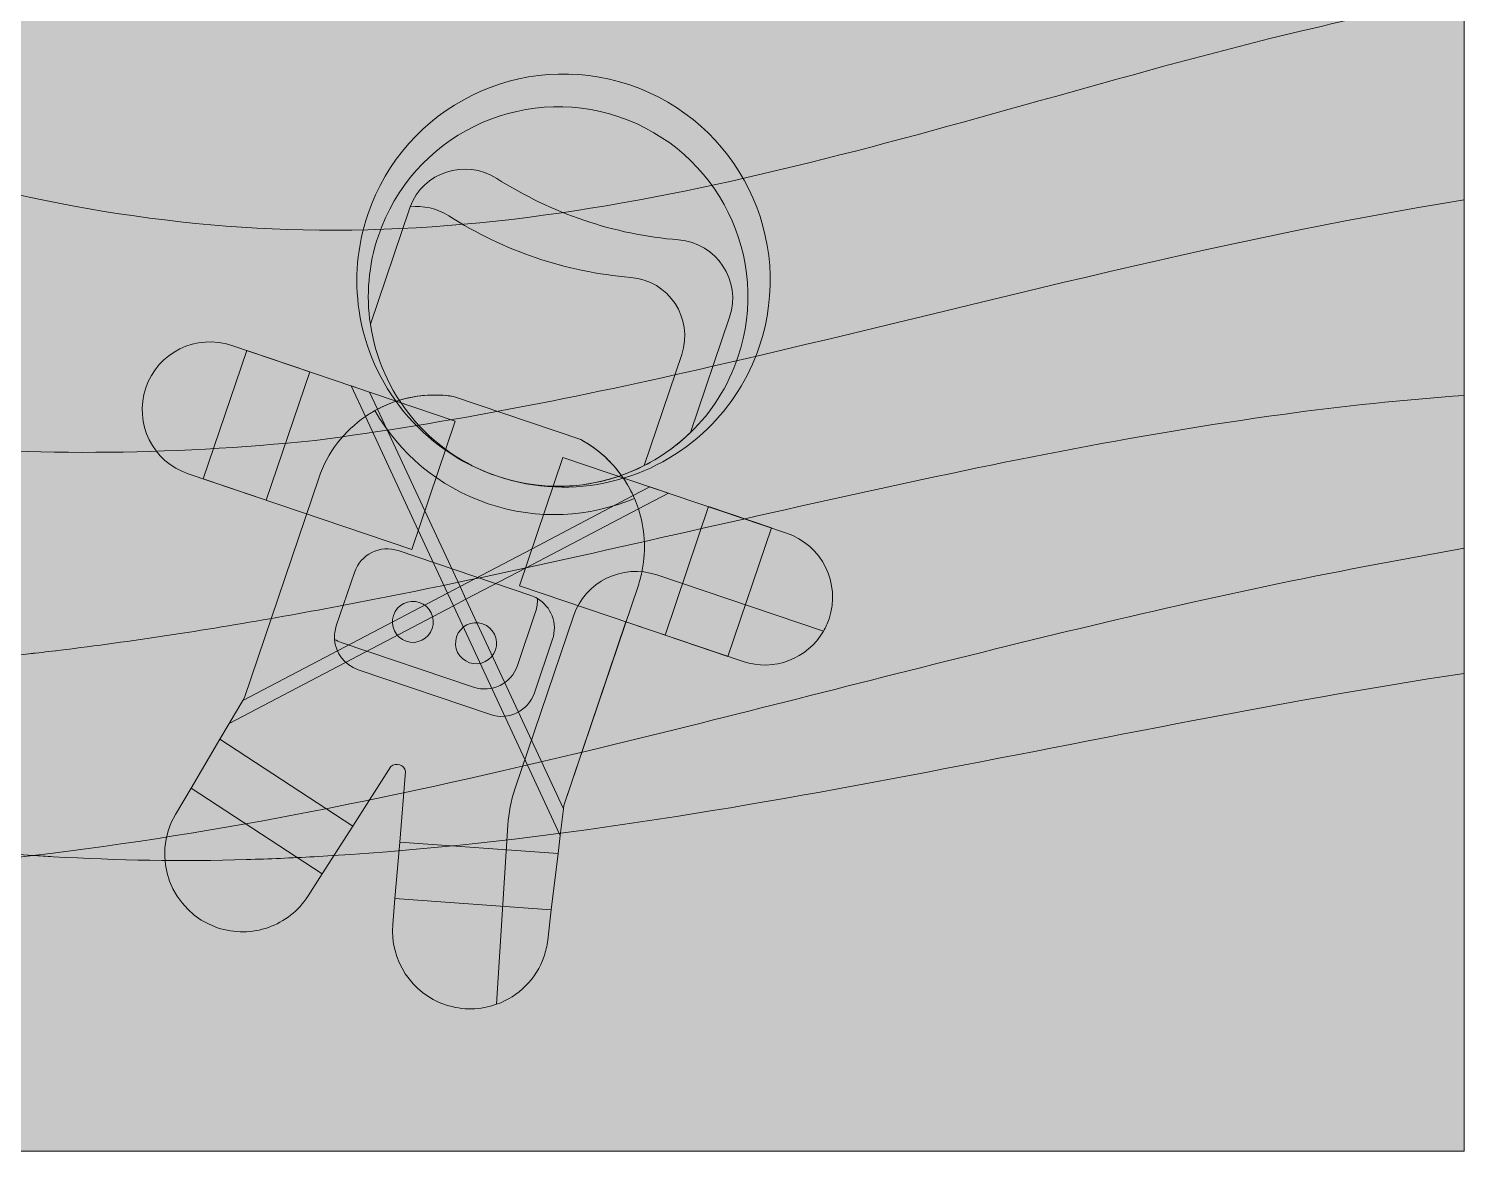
# Model space of a CAD drawing. Header units: inches. Extents: x -2050 to -50, y -975 to 1025.
# Drawn here: x -859 to -50, y -975 to -342 of the extents above; entities that cross this region are included whole.
import ezdxf

# ---------------------------------------------------------------- set-up
doc = ezdxf.new("R2010")
doc.units = ezdxf.units.IN
doc.header["$MEASUREMENT"] = 0
doc.layers.add('Layer 1', color=7, linetype='Continuous')

# ---------------------------------------------------------------- blocks, each defined once
blk = doc.blocks.new('block 3')
at = {"layer": 'Layer 1', "true_color": 0x081937}
h = blk.add_hatch(color=168, dxfattribs=at)
h.dxf.hatch_style = 2
h.paths.add_polyline_path([(-50, 1025), (-50, -975), (-2050, -975), (-2050, 1025)])
at = {"layer": 'Layer 1', "lineweight": 0}
blk.add_lwpolyline([(-50, 1025), (-50, -975), (-2050, -975), (-2050, 1025), (-50, 1025)], dxfattribs=at)
blk = doc.blocks.new('block 7')
at = {"layer": 'Layer 1', "true_color": 0x132b57}
h = blk.add_hatch(color=169, dxfattribs=at)
h.dxf.hatch_style = 2
edge = h.paths.add_edge_path()
edge.add_spline(control_points=[(-50, -142.3056), (-50, -142.3056), (-50, -323.5085), (-50, -323.5085), (-80.88, -329.6993), (-111.61, -336.4403), (-142.17, -343.7576), (-326.62, -387.897), (-509, -460.0743), (-704.06, -455.7695), (-797.14, -453.7175), (-887.78, -434.7607), (-974.03, -404.8978), (-1055.0701, -376.8425), (-1133.23, -343.2424), (-1213.11, -312.8993), (-1282.1599, -288.4589), (-1352.8, -269.3624), (-1426.47, -259.2684), (-1496.89, -252.3354), (-1567.96, -253.2958), (-1638.3101, -260.5171), (-1702.75, -269.0306), (-1765.84, -282.2244), (-1826.4299, -303.1633), (-1865.03, -318.0598), (-1902.8, -334.6154), (-1939.4399, -352.9085), (-1976.6799, -371.4899), (-2014, -389.7394), (-2050, -410.0845), (-2050, -410.0845), (-2050, -136.9093), (-2050, -136.9093), (-2014.12, -124.9642), (-1977.5701, -114.5122), (-1940.3999, -105.7629), (-1852, -84.9549), (-1761.23, -68.6002), (-1670.21, -59.7723), (-1579.48, -50.9707), (-1490.1899, -54.4197), (-1399.97, -65.6925), (-1333.1699, -74.0402), (-1269.71, -90.1242), (-1207.4299, -110.6702), (-1184.9099, -118.1009), (-1162.54, -126.1168), (-1140.23, -134.5605), (-1066.7, -162.3801), (-995.21, -194.1202), (-921.69, -221.9486), (-865.4, -242.0405), (-807.61, -258.7271), (-747.55, -267.4239), (-700.78, -271.7113), (-653.86, -270.8294), (-607.13, -266.2277), (-543.01, -257.6268), (-480.14, -243.1757), (-417.96, -227.1702), (-327.73, -203.9348), (-238.33, -178.6387), (-146.62, -160.0574), (-114.55, -153.5609), (-82.34, -147.6582), (-50, -142.3056)], knot_values=[0, 0, 0, 0, 1, 1, 1, 2, 2, 2, 3, 3, 3, 4, 4, 4, 5, 5, 5, 6, 6, 6, 7, 7, 7, 8, 8, 8, 9, 9, 9, 10, 10, 10, 11, 11, 11, 12, 12, 12, 13, 13, 13, 14, 14, 14, 15, 15, 15, 16, 16, 16, 17, 17, 17, 18, 18, 18, 19, 19, 19, 20, 20, 20, 21, 21, 21, 22, 22, 22, 22], degree=3, periodic=1)
at = {"layer": 'Layer 1', "lineweight": 0}
blk.add_open_spline([(-50, -142.3056), (-50, -142.3056), (-50, -323.5085), (-50, -323.5085), (-80.88, -329.6993), (-111.61, -336.4403), (-142.17, -343.7576), (-326.62, -387.897), (-509, -460.0743), (-704.06, -455.7695), (-797.14, -453.7175), (-887.78, -434.7607), (-974.03, -404.8978), (-1055.0701, -376.8425), (-1133.23, -343.2424), (-1213.11, -312.8993), (-1282.1599, -288.4589), (-1352.8, -269.3624), (-1426.47, -259.2684), (-1496.89, -252.3354), (-1567.96, -253.2958), (-1638.3101, -260.5171), (-1702.75, -269.0306), (-1765.84, -282.2244), (-1826.4299, -303.1633), (-1865.03, -318.0598), (-1902.8, -334.6154), (-1939.4399, -352.9085), (-1976.6799, -371.4899), (-2014, -389.7394), (-2050, -410.0845), (-2050, -410.0845), (-2050, -136.9093), (-2050, -136.9093), (-2014.12, -124.9642), (-1977.5701, -114.5122), (-1940.3999, -105.7629), (-1852, -84.9549), (-1761.23, -68.6002), (-1670.21, -59.7723), (-1579.48, -50.9707), (-1490.1899, -54.4197), (-1399.97, -65.6925), (-1333.1699, -74.0402), (-1269.71, -90.1242), (-1207.4299, -110.6702), (-1184.9099, -118.1009), (-1162.54, -126.1168), (-1140.23, -134.5605), (-1066.7, -162.3801), (-995.21, -194.1202), (-921.69, -221.9486), (-865.4, -242.0405), (-807.61, -258.7271), (-747.55, -267.4239), (-700.78, -271.7113), (-653.86, -270.8294), (-607.13, -266.2277), (-543.01, -257.6268), (-480.14, -243.1757), (-417.96, -227.1702), (-327.73, -203.9348), (-238.33, -178.6387), (-146.62, -160.0574), (-114.55, -153.5609), (-82.34, -147.6582), (-50, -142.3056)], degree=3, knots=[0, 0, 0, 0, 1, 1, 1, 2, 2, 2, 3, 3, 3, 4, 4, 4, 5, 5, 5, 6, 6, 6, 7, 7, 7, 8, 8, 8, 9, 9, 9, 10, 10, 10, 11, 11, 11, 12, 12, 12, 13, 13, 13, 14, 14, 14, 15, 15, 15, 16, 16, 16, 17, 17, 17, 18, 18, 18, 19, 19, 19, 20, 20, 20, 21, 21, 21, 22, 22, 22, 22], dxfattribs=at)
blk = doc.blocks.new('block 8')
at = {"layer": 'Layer 1', "true_color": 0x132b57}
h = blk.add_hatch(color=169, dxfattribs=at)
h.dxf.hatch_style = 2
edge = h.paths.add_edge_path()
edge.add_spline(control_points=[(-50, -438.7861), (-50, -438.7861), (-50, -705.6744), (-50, -705.6744), (-266.35, -738.5061), (-477.95, -796.9045), (-697.85, -808.9894), (-710.51, -809.6879), (-723.21, -810.2293), (-735.93, -810.6048), (-772.22, -811.6788), (-808.56, -811.085), (-844.81, -808.9894), (-848.64, -808.7711), (-852.47, -808.5353), (-856.3, -808.2734), (-912.84, -804.51), (-969.1, -797.1228), (-1024.47, -786.697), (-1114.0701, -769.8184), (-1201.25, -743.4308), (-1287.13, -715.812), (-1455.1799, -661.7795), (-1622.8, -598.5698), (-1801.04, -575.3868), (-1855.3999, -569.5801), (-1910.8, -566.5589), (-1965.3999, -569.9032), (-1975.33, -570.5145), (-1985.25, -571.2566), (-1995.14, -572.2259), (-1999.39, -572.7498), (-2006.33, -573.5968), (-2009.09, -574.0072), (-2014.85, -574.8541), (-2020.62, -575.6662), (-2026.37, -576.5569), (-2034.26, -577.788), (-2042.1499, -579.124), (-2050, -580.5822), (-2050, -580.5822), (-2050, -444.1125), (-2050, -444.1125), (-2037.5701, -440.611), (-2025.05, -437.4501), (-2012.46, -434.6559), (-1828.95, -393.8958), (-1638.33, -420.1349), (-1457.77, -460.3188), (-1286.1799, -498.503), (-1120.05, -552.1252), (-944.43, -575.2296), (-862.05, -583.5423), (-779.7, -582.8351), (-697.38, -574.4088), (-622.07, -564.6117), (-547.77, -549.6978), (-474.15, -532.8017), (-332.84, -500.3804), (-193.47, -461.969), (-50, -438.7861)], knot_values=[0, 0, 0, 0, 1, 1, 1, 2, 2, 2, 3, 3, 3, 4, 4, 4, 5, 5, 5, 6, 6, 6, 7, 7, 7, 8, 8, 8, 9, 9, 9, 10, 10, 10, 11, 11, 11, 12, 12, 12, 13, 13, 13, 14, 14, 14, 15, 15, 15, 16, 16, 16, 17, 17, 17, 18, 18, 18, 19, 19, 19, 20, 20, 20, 20], degree=3, periodic=1)
at = {"layer": 'Layer 1', "lineweight": 0}
blk.add_open_spline([(-50, -438.7861), (-50, -438.7861), (-50, -705.6744), (-50, -705.6744), (-266.35, -738.5061), (-477.95, -796.9045), (-697.85, -808.9894), (-710.51, -809.6879), (-723.21, -810.2293), (-735.93, -810.6048), (-772.22, -811.6788), (-808.56, -811.085), (-844.81, -808.9894), (-848.64, -808.7711), (-852.47, -808.5353), (-856.3, -808.2734), (-912.84, -804.51), (-969.1, -797.1228), (-1024.47, -786.697), (-1114.0701, -769.8184), (-1201.25, -743.4308), (-1287.13, -715.812), (-1455.1799, -661.7795), (-1622.8, -598.5698), (-1801.04, -575.3868), (-1855.3999, -569.5801), (-1910.8, -566.5589), (-1965.3999, -569.9032), (-1975.33, -570.5145), (-1985.25, -571.2566), (-1995.14, -572.2259), (-1999.39, -572.7498), (-2006.33, -573.5968), (-2009.09, -574.0072), (-2014.85, -574.8541), (-2020.62, -575.6662), (-2026.37, -576.5569), (-2034.26, -577.788), (-2042.1499, -579.124), (-2050, -580.5822), (-2050, -580.5822), (-2050, -444.1125), (-2050, -444.1125), (-2037.5701, -440.611), (-2025.05, -437.4501), (-2012.46, -434.6559), (-1828.95, -393.8958), (-1638.33, -420.1349), (-1457.77, -460.3188), (-1286.1799, -498.503), (-1120.05, -552.1252), (-944.43, -575.2296), (-862.05, -583.5423), (-779.7, -582.8351), (-697.38, -574.4088), (-622.07, -564.6117), (-547.77, -549.6978), (-474.15, -532.8017), (-332.84, -500.3804), (-193.47, -461.969), (-50, -438.7861)], degree=3, knots=[0, 0, 0, 0, 1, 1, 1, 2, 2, 2, 3, 3, 3, 4, 4, 4, 5, 5, 5, 6, 6, 6, 7, 7, 7, 8, 8, 8, 9, 9, 9, 10, 10, 10, 11, 11, 11, 12, 12, 12, 13, 13, 13, 14, 14, 14, 15, 15, 15, 16, 16, 16, 17, 17, 17, 18, 18, 18, 19, 19, 19, 20, 20, 20, 20], dxfattribs=at)
blk = doc.blocks.new('block 6')
at = {"layer": 'Layer 1'}
for name in ['block 7', 'block 8']:
    blk.add_blockref(name, (0, 0), dxfattribs=at)
blk = doc.blocks.new('block 11')
at = {"layer": 'Layer 1', "true_color": 0x1f3e74}
h = blk.add_hatch(color=156, dxfattribs=at)
h.dxf.hatch_style = 2
edge = h.paths.add_edge_path()
edge.add_spline(control_points=[(-50, -549.0341), (-50, -549.0341), (-50, -635.1562), (-50, -635.1562), (-66.32, -638.0726), (-82.69, -641.1025), (-99.1, -644.1587), (-248.98, -672.1005), (-395.15, -713.6553), (-542.81, -749.089), (-645.5, -773.7303), (-750.29, -796.0052), (-856.3, -808.2734), (-858.39, -808.5178), (-860.49, -808.7624), (-862.58, -808.9894), (-924.35, -815.9137), (-986.53, -819.389), (-1048.95, -817.9133), (-1089.53, -816.9528), (-1130.39, -814.1411), (-1170.83, -808.9894), (-1216.0601, -803.2351), (-1260.78, -794.5557), (-1304.05, -782.2875), (-1385.85, -759.087), (-1462.9399, -725.1813), (-1538.9099, -690.3675), (-1575.22, -673.7334), (-1611.45, -656.8897), (-1648.38, -641.3121), (-1666.21, -633.794), (-1684.1699, -626.4855), (-1702.35, -619.6222), (-1704.73, -618.7491), (-1707.96, -617.5615), (-1709.1, -617.1599), (-1713.6799, -615.5358), (-1718.25, -613.9116), (-1722.85, -612.3486), (-1732.05, -609.2314), (-1741.27, -606.1577), (-1750.5701, -603.285), (-1789.09, -591.3835), (-1828.54, -581.403), (-1868.86, -575.3519), (-1871.09, -575.0113), (-1873.33, -574.697), (-1875.5601, -574.3739), (-1880.34, -573.9198), (-1885.12, -573.4658), (-1889.9099, -573.1165), (-1899.6499, -572.418), (-1909.4099, -571.8242), (-1919.1899, -571.6059), (-1936.6799, -571.1955), (-1954.2, -571.3789), (-1971.6499, -572.6188), (-1977.24, -573.0205), (-1982.8201, -573.4396), (-1988.38, -573.9984), (-1990.49, -574.2255), (-1991.83, -574.3564), (-1992.45, -574.4176), (-1994.28, -574.6271), (-1996.11, -574.8454), (-1997.9299, -575.0637), (-1979.6, -572.9855), (-2006.01, -576.5569), (-2011.3, -577.5086), (-2024.3101, -579.8487), (-2037.24, -582.5294), (-2050, -585.7165), (-2050, -585.7165), (-2050, -460.1703), (-2050, -460.1703), (-2040.62, -458.7208), (-2031.1699, -457.446), (-2021.6499, -456.3458), (-1862.24, -437.8867), (-1704.3, -487.6756), (-1564.05, -549.2786), (-1490.85, -581.4379), (-1419.73, -617.3782), (-1344.83, -646.5337), (-1340.49, -648.219), (-1336.13, -649.8955), (-1331.77, -651.5458), (-1329.38, -652.419), (-1325.7, -653.7637), (-1324.46, -654.1915), (-1315.36, -657.3874), (-1306.23, -660.5221), (-1297.02, -663.4386), (-1278.4299, -669.3325), (-1259.64, -674.7724), (-1240.58, -679.3829), (-1219.95, -684.3862), (-1199.12, -688.7958), (-1178.08, -692.306), (-1168.4199, -693.9213), (-1158.74, -695.4582), (-1149.01, -696.7679), (-1146.1499, -697.1521), (-1143.28, -697.5363), (-1140.4099, -697.9031), (-1137.85, -698.1912), (-1133.77, -698.654), (-1132.3201, -698.8025), (-1050.34, -706.9493), (-967.45, -705.5085), (-885.52, -697.5101), (-878.89, -696.8552), (-872.26, -696.2003), (-865.64, -695.4756), (-863.67, -695.2573), (-856.09, -694.3667), (-855.3, -694.2968), (-855.54, -694.3318), (-856.53, -694.454), (-858.62, -694.7072), (-853.59, -694.1047), (-848.56, -693.5284), (-843.51, -692.9346), (-843.51, -692.9172), (-835.17, -691.9218), (-833.13, -691.6598), (-813.15, -689.1101), (-793.2, -686.3334), (-773.33, -683.2336), (-731.77, -676.7546), (-690.43, -669.2889), (-649.29, -661.0373), (-483.32, -627.7341), (-320.78, -582.8001), (-152.24, -559.6957), (-118.2, -555.0329), (-84.13, -551.4266), (-50, -549.0341)], knot_values=[0, 0, 0, 0, 1, 1, 1, 2, 2, 2, 3, 3, 3, 4, 4, 4, 5, 5, 5, 6, 6, 6, 7, 7, 7, 8, 8, 8, 9, 9, 9, 10, 10, 10, 11, 11, 11, 12, 12, 12, 13, 13, 13, 14, 14, 14, 15, 15, 15, 16, 16, 16, 17, 17, 17, 18, 18, 18, 19, 19, 19, 20, 20, 20, 21, 21, 21, 22, 22, 22, 23, 23, 23, 24, 24, 24, 25, 25, 25, 26, 26, 26, 27, 27, 27, 28, 28, 28, 29, 29, 29, 30, 30, 30, 31, 31, 31, 32, 32, 32, 33, 33, 33, 34, 34, 34, 35, 35, 35, 36, 36, 36, 37, 37, 37, 38, 38, 38, 39, 39, 39, 40, 40, 40, 41, 41, 41, 42, 42, 42, 43, 43, 43, 44, 44, 44, 45, 45, 45, 46, 46, 46, 46], degree=3, periodic=1)
at = {"layer": 'Layer 1', "lineweight": 0}
blk.add_open_spline([(-50, -549.0341), (-50, -549.0341), (-50, -635.1562), (-50, -635.1562), (-66.32, -638.0726), (-82.69, -641.1025), (-99.1, -644.1587), (-248.98, -672.1005), (-395.15, -713.6553), (-542.81, -749.089), (-645.5, -773.7303), (-750.29, -796.0052), (-856.3, -808.2734), (-858.39, -808.5178), (-860.49, -808.7624), (-862.58, -808.9894), (-924.35, -815.9137), (-986.53, -819.389), (-1048.95, -817.9133), (-1089.53, -816.9528), (-1130.39, -814.1411), (-1170.83, -808.9894), (-1216.0601, -803.2351), (-1260.78, -794.5557), (-1304.05, -782.2875), (-1385.85, -759.087), (-1462.9399, -725.1813), (-1538.9099, -690.3675), (-1575.22, -673.7334), (-1611.45, -656.8897), (-1648.38, -641.3121), (-1666.21, -633.794), (-1684.1699, -626.4855), (-1702.35, -619.6222), (-1704.73, -618.7491), (-1707.96, -617.5615), (-1709.1, -617.1599), (-1713.6799, -615.5358), (-1718.25, -613.9116), (-1722.85, -612.3486), (-1732.05, -609.2314), (-1741.27, -606.1577), (-1750.5701, -603.285), (-1789.09, -591.3835), (-1828.54, -581.403), (-1868.86, -575.3519), (-1871.09, -575.0113), (-1873.33, -574.697), (-1875.5601, -574.3739), (-1880.34, -573.9198), (-1885.12, -573.4658), (-1889.9099, -573.1165), (-1899.6499, -572.418), (-1909.4099, -571.8242), (-1919.1899, -571.6059), (-1936.6799, -571.1955), (-1954.2, -571.3789), (-1971.6499, -572.6188), (-1977.24, -573.0205), (-1982.8201, -573.4396), (-1988.38, -573.9984), (-1990.49, -574.2255), (-1991.83, -574.3564), (-1992.45, -574.4176), (-1994.28, -574.6271), (-1996.11, -574.8454), (-1997.9299, -575.0637), (-1979.6, -572.9855), (-2006.01, -576.5569), (-2011.3, -577.5086), (-2024.3101, -579.8487), (-2037.24, -582.5294), (-2050, -585.7165), (-2050, -585.7165), (-2050, -460.1703), (-2050, -460.1703), (-2040.62, -458.7208), (-2031.1699, -457.446), (-2021.6499, -456.3458), (-1862.24, -437.8867), (-1704.3, -487.6756), (-1564.05, -549.2786), (-1490.85, -581.4379), (-1419.73, -617.3782), (-1344.83, -646.5337), (-1340.49, -648.219), (-1336.13, -649.8955), (-1331.77, -651.5458), (-1329.38, -652.419), (-1325.7, -653.7637), (-1324.46, -654.1915), (-1315.36, -657.3874), (-1306.23, -660.5221), (-1297.02, -663.4386), (-1278.4299, -669.3325), (-1259.64, -674.7724), (-1240.58, -679.3829), (-1219.95, -684.3862), (-1199.12, -688.7958), (-1178.08, -692.306), (-1168.4199, -693.9213), (-1158.74, -695.4582), (-1149.01, -696.7679), (-1146.1499, -697.1521), (-1143.28, -697.5363), (-1140.4099, -697.9031), (-1137.85, -698.1912), (-1133.77, -698.654), (-1132.3201, -698.8025), (-1050.34, -706.9493), (-967.45, -705.5085), (-885.52, -697.5101), (-878.89, -696.8552), (-872.26, -696.2003), (-865.64, -695.4756), (-863.67, -695.2573), (-856.09, -694.3667), (-855.3, -694.2968), (-855.54, -694.3318), (-856.53, -694.454), (-858.62, -694.7072), (-853.59, -694.1047), (-848.56, -693.5284), (-843.51, -692.9346), (-843.51, -692.9172), (-835.17, -691.9218), (-833.13, -691.6598), (-813.15, -689.1101), (-793.2, -686.3334), (-773.33, -683.2336), (-731.77, -676.7546), (-690.43, -669.2889), (-649.29, -661.0373), (-483.32, -627.7341), (-320.78, -582.8001), (-152.24, -559.6957), (-118.2, -555.0329), (-84.13, -551.4266), (-50, -549.0341)], degree=3, knots=[0, 0, 0, 0, 1, 1, 1, 2, 2, 2, 3, 3, 3, 4, 4, 4, 5, 5, 5, 6, 6, 6, 7, 7, 7, 8, 8, 8, 9, 9, 9, 10, 10, 10, 11, 11, 11, 12, 12, 12, 13, 13, 13, 14, 14, 14, 15, 15, 15, 16, 16, 16, 17, 17, 17, 18, 18, 18, 19, 19, 19, 20, 20, 20, 21, 21, 21, 22, 22, 22, 23, 23, 23, 24, 24, 24, 25, 25, 25, 26, 26, 26, 27, 27, 27, 28, 28, 28, 29, 29, 29, 30, 30, 30, 31, 31, 31, 32, 32, 32, 33, 33, 33, 34, 34, 34, 35, 35, 35, 36, 36, 36, 37, 37, 37, 38, 38, 38, 39, 39, 39, 40, 40, 40, 41, 41, 41, 42, 42, 42, 43, 43, 43, 44, 44, 44, 45, 45, 45, 46, 46, 46, 46], dxfattribs=at)
blk = doc.blocks.new('block 4')
at = {"layer": 'Layer 1'}
for name in ['block 6', 'block 11']:
    blk.add_blockref(name, (0, 0), dxfattribs=at)
blk = doc.blocks.new('block 255')
at = {"layer": 'Layer 1', "true_color": 0xfafbfb}
h = blk.add_hatch(color=7, dxfattribs=at)
h.dxf.hatch_style = 2
edge = h.paths.add_edge_path()
edge.add_spline(control_points=[(-618.3522, -563.4677), (-618.3522, -563.4677), (-642.8337, -635.8461), (-642.8337, -635.8461), (-642.8337, -635.8461), (-768.7722, -593.2483), (-768.7722, -593.2483), (-788.7592, -586.4878), (-799.4811, -564.8054), (-792.7206, -544.8184), (-785.9602, -524.8314), (-764.2777, -514.1094), (-744.2907, -520.8699), (-744.2907, -520.8699), (-618.3522, -563.4677), (-618.3522, -563.4677)], knot_values=[0, 0, 0, 0, 1, 1, 1, 2, 2, 2, 3, 3, 3, 4, 4, 4, 5, 5, 5, 5], degree=3, periodic=1)
at = {"layer": 'Layer 1', "lineweight": 0}
blk.add_open_spline([(-618.3522, -563.4677), (-618.3522, -563.4677), (-642.8337, -635.8461), (-642.8337, -635.8461), (-642.8337, -635.8461), (-768.7722, -593.2483), (-768.7722, -593.2483), (-788.7592, -586.4878), (-799.4811, -564.8054), (-792.7206, -544.8184), (-785.9602, -524.8314), (-764.2777, -514.1094), (-744.2907, -520.8699), (-744.2907, -520.8699), (-618.3522, -563.4677), (-618.3522, -563.4677)], degree=3, knots=[0, 0, 0, 0, 1, 1, 1, 2, 2, 2, 3, 3, 3, 4, 4, 4, 5, 5, 5, 5], dxfattribs=at)
blk = doc.blocks.new('block 256')
at = {"layer": 'Layer 1', "true_color": 0xfafbfb}
h = blk.add_hatch(color=7, dxfattribs=at)
h.dxf.hatch_style = 2
edge = h.paths.add_edge_path()
edge.add_spline(control_points=[(-407.8561, -674.9962), (-408.6874, -677.4541), (-409.7446, -679.7725), (-410.9962, -681.9328), (-419.9224, -697.3559), (-438.7569, -704.8738), (-456.286, -698.9447), (-456.286, -698.9447), (-582.2244, -656.3469), (-582.2244, -656.3469), (-582.2244, -656.3469), (-557.7428, -583.9685), (-557.7428, -583.9685), (-557.7428, -583.9685), (-431.8045, -626.5663), (-431.8045, -626.5663), (-411.8175, -633.3267), (-401.0956, -655.0092), (-407.8561, -674.9962)], knot_values=[0, 0, 0, 0, 1, 1, 1, 2, 2, 2, 3, 3, 3, 4, 4, 4, 5, 5, 5, 6, 6, 6, 6], degree=3, periodic=1)
at = {"layer": 'Layer 1', "lineweight": 0}
blk.add_open_spline([(-407.8561, -674.9962), (-408.6874, -677.4541), (-409.7446, -679.7725), (-410.9962, -681.9328), (-419.9224, -697.3559), (-438.7569, -704.8738), (-456.286, -698.9447), (-456.286, -698.9447), (-582.2244, -656.3469), (-582.2244, -656.3469), (-582.2244, -656.3469), (-557.7428, -583.9685), (-557.7428, -583.9685), (-557.7428, -583.9685), (-431.8045, -626.5663), (-431.8045, -626.5663), (-411.8175, -633.3267), (-401.0956, -655.0092), (-407.8561, -674.9962)], degree=3, knots=[0, 0, 0, 0, 1, 1, 1, 2, 2, 2, 3, 3, 3, 4, 4, 4, 5, 5, 5, 6, 6, 6, 6], dxfattribs=at)
blk = doc.blocks.new('block 254')
at = {"layer": 'Layer 1'}
for name in ['block 255', 'block 256']:
    blk.add_blockref(name, (0, 0), dxfattribs=at)
blk = doc.blocks.new('block 257')
at = {"layer": 'Layer 1', "true_color": 0xfafbfb}
h = blk.add_hatch(color=7, dxfattribs=at)
h.dxf.hatch_style = 2
edge = h.paths.add_edge_path()
edge.add_spline(control_points=[(-568.3307, -865.013), (-572.7068, -877.9507), (-582.7999, -887.7446), (-595.0653, -892.1617), (-603.9881, -895.378), (-614.056, -895.7451), (-623.9099, -892.412), (-643.0036, -885.9537), (-655.2365, -867.31), (-653.5597, -847.2251), (-653.5597, -847.2251), (-652.3358, -832.5407), (-652.3358, -832.5407), (-652.3358, -832.5407), (-649.6865, -800.8118), (-649.6865, -800.8118), (-649.6865, -800.8118), (-646.3608, -760.9603), (-646.3608, -760.9603), (-647.0541, -757.2222), (-651.7963, -755.6181), (-654.6165, -758.1679), (-654.6165, -758.1679), (-676.1649, -791.8557), (-676.1649, -791.8557), (-676.1649, -791.8557), (-693.3201, -818.6781), (-693.3201, -818.6781), (-693.3201, -818.6781), (-701.2615, -831.0903), (-701.2615, -831.0903), (-706.6914, -839.5796), (-714.6667, -845.6706), (-723.6684, -848.8349), (-732.674, -851.9979), (-742.7086, -852.2292), (-752.2535, -849.0007), (-778.6377, -840.0764), (-790.1267, -809.136), (-775.9615, -785.1546), (-775.9615, -785.1546), (-767.1748, -770.2808), (-767.1748, -770.2808), (-767.1748, -770.2808), (-750.9658, -742.8402), (-750.9658, -742.8402), (-750.9658, -742.8402), (-745.6951, -733.9146), (-745.6951, -733.9146), (-745.6951, -733.9146), (-737.9988, -720.886), (-737.9988, -720.886), (-737.9988, -720.886), (-737.0479, -719.2793), (-737.0479, -719.2793), (-737.0479, -719.2793), (-695.2202, -595.6178), (-695.2202, -595.6178), (-690.2615, -580.9574), (-680.8486, -569.0639), (-668.996, -560.9363), (-667.2566, -559.7434), (-665.4685, -558.63), (-663.6304, -557.605), (-663.1384, -557.3302), (-662.6439, -557.0606), (-662.1431, -556.7973), (-658.7222, -554.9927), (-655.1491, -553.4706), (-651.4692, -552.2662), (-641.3516, -548.9332), (-630.4062, -547.9218), (-619.4489, -549.6326), (-619.4489, -549.6326), (-547.7189, -573.8948), (-547.7189, -573.8948), (-537.973, -579.1867), (-529.8889, -586.6347), (-523.8721, -595.425), (-521.6788, -598.6161), (-519.7633, -601.9947), (-518.1402, -605.5053), (-517.9021, -606.0186), (-517.6728, -606.533), (-517.4486, -607.05), (-516.6102, -608.9804), (-515.8651, -610.9506), (-515.2069, -612.9544), (-511.6369, -623.8242), (-510.7427, -635.65), (-513.0347, -647.419), (-513.6144, -650.4366), (-514.409, -653.4446), (-515.4202, -656.434), (-515.4202, -656.434), (-557.2478, -780.0955), (-557.2478, -780.0955), (-557.2478, -780.0955), (-557.4675, -781.9495), (-557.4675, -781.9495), (-557.4675, -781.9495), (-559.2604, -796.9749), (-559.2604, -796.9749), (-559.2604, -796.9749), (-560.49, -807.2674), (-560.49, -807.2674), (-560.49, -807.2674), (-564.2665, -838.9132), (-564.2665, -838.9132), (-564.2665, -838.9132), (-566.313, -856.0668), (-566.313, -856.0668), (-566.6866, -859.1836), (-567.3706, -862.1744), (-568.3307, -865.013)], knot_values=[0, 0, 0, 0, 1, 1, 1, 2, 2, 2, 3, 3, 3, 4, 4, 4, 5, 5, 5, 6, 6, 6, 7, 7, 7, 8, 8, 8, 9, 9, 9, 10, 10, 10, 11, 11, 11, 12, 12, 12, 13, 13, 13, 14, 14, 14, 15, 15, 15, 16, 16, 16, 17, 17, 17, 18, 18, 18, 19, 19, 19, 20, 20, 20, 21, 21, 21, 22, 22, 22, 23, 23, 23, 24, 24, 24, 25, 25, 25, 26, 26, 26, 27, 27, 27, 28, 28, 28, 29, 29, 29, 30, 30, 30, 31, 31, 31, 32, 32, 32, 33, 33, 33, 34, 34, 34, 35, 35, 35, 36, 36, 36, 37, 37, 37, 38, 38, 38, 38], degree=3, periodic=1)
at = {"layer": 'Layer 1', "lineweight": 0}
blk.add_open_spline([(-568.3307, -865.013), (-572.7068, -877.9507), (-582.7999, -887.7446), (-595.0653, -892.1617), (-603.9881, -895.378), (-614.056, -895.7451), (-623.9099, -892.412), (-643.0036, -885.9537), (-655.2365, -867.31), (-653.5597, -847.2251), (-653.5597, -847.2251), (-652.3358, -832.5407), (-652.3358, -832.5407), (-652.3358, -832.5407), (-649.6865, -800.8118), (-649.6865, -800.8118), (-649.6865, -800.8118), (-646.3608, -760.9603), (-646.3608, -760.9603), (-647.0541, -757.2222), (-651.7963, -755.6181), (-654.6165, -758.1679), (-654.6165, -758.1679), (-676.1649, -791.8557), (-676.1649, -791.8557), (-676.1649, -791.8557), (-693.3201, -818.6781), (-693.3201, -818.6781), (-693.3201, -818.6781), (-701.2615, -831.0903), (-701.2615, -831.0903), (-706.6914, -839.5796), (-714.6667, -845.6706), (-723.6684, -848.8349), (-732.674, -851.9979), (-742.7086, -852.2292), (-752.2535, -849.0007), (-778.6377, -840.0764), (-790.1267, -809.136), (-775.9615, -785.1546), (-775.9615, -785.1546), (-767.1748, -770.2808), (-767.1748, -770.2808), (-767.1748, -770.2808), (-750.9658, -742.8402), (-750.9658, -742.8402), (-750.9658, -742.8402), (-745.6951, -733.9146), (-745.6951, -733.9146), (-745.6951, -733.9146), (-737.9988, -720.886), (-737.9988, -720.886), (-737.9988, -720.886), (-737.0479, -719.2793), (-737.0479, -719.2793), (-737.0479, -719.2793), (-695.2202, -595.6178), (-695.2202, -595.6178), (-690.2615, -580.9574), (-680.8486, -569.0639), (-668.996, -560.9363), (-667.2566, -559.7434), (-665.4685, -558.63), (-663.6304, -557.605), (-663.1384, -557.3302), (-662.6439, -557.0606), (-662.1431, -556.7973), (-658.7222, -554.9927), (-655.1491, -553.4706), (-651.4692, -552.2662), (-641.3516, -548.9332), (-630.4062, -547.9218), (-619.4489, -549.6326), (-619.4489, -549.6326), (-547.7189, -573.8948), (-547.7189, -573.8948), (-537.973, -579.1867), (-529.8889, -586.6347), (-523.8721, -595.425), (-521.6788, -598.6161), (-519.7633, -601.9947), (-518.1402, -605.5053), (-517.9021, -606.0186), (-517.6728, -606.533), (-517.4486, -607.05), (-516.6102, -608.9804), (-515.8651, -610.9506), (-515.2069, -612.9544), (-511.6369, -623.8242), (-510.7427, -635.65), (-513.0347, -647.419), (-513.6144, -650.4366), (-514.409, -653.4446), (-515.4202, -656.434), (-515.4202, -656.434), (-557.2478, -780.0955), (-557.2478, -780.0955), (-557.2478, -780.0955), (-557.4675, -781.9495), (-557.4675, -781.9495), (-557.4675, -781.9495), (-559.2604, -796.9749), (-559.2604, -796.9749), (-559.2604, -796.9749), (-560.49, -807.2674), (-560.49, -807.2674), (-560.49, -807.2674), (-564.2665, -838.9132), (-564.2665, -838.9132), (-564.2665, -838.9132), (-566.313, -856.0668), (-566.313, -856.0668), (-566.6866, -859.1836), (-567.3706, -862.1744), (-568.3307, -865.013)], degree=3, knots=[0, 0, 0, 0, 1, 1, 1, 2, 2, 2, 3, 3, 3, 4, 4, 4, 5, 5, 5, 6, 6, 6, 7, 7, 7, 8, 8, 8, 9, 9, 9, 10, 10, 10, 11, 11, 11, 12, 12, 12, 13, 13, 13, 14, 14, 14, 15, 15, 15, 16, 16, 16, 17, 17, 17, 18, 18, 18, 19, 19, 19, 20, 20, 20, 21, 21, 21, 22, 22, 22, 23, 23, 23, 24, 24, 24, 25, 25, 25, 26, 26, 26, 27, 27, 27, 28, 28, 28, 29, 29, 29, 30, 30, 30, 31, 31, 31, 32, 32, 32, 33, 33, 33, 34, 34, 34, 35, 35, 35, 36, 36, 36, 37, 37, 37, 38, 38, 38, 38], dxfattribs=at)
blk = doc.blocks.new('block 258')
at = {"layer": 'Layer 1', "true_color": 0xb9e0d9}
h = blk.add_hatch(color=254, dxfattribs=at)
h.dxf.hatch_style = 2
edge = h.paths.add_edge_path()
edge.add_spline(control_points=[(-410.9962, -681.9328), (-419.9224, -697.3559), (-438.7569, -704.8738), (-456.286, -698.9447), (-456.286, -698.9447), (-522.252, -676.6321), (-522.252, -676.6321), (-522.252, -676.6321), (-557.2478, -780.0955), (-557.2478, -780.0955), (-557.2478, -780.0955), (-557.4675, -781.9495), (-557.4675, -781.9495), (-557.4675, -781.9495), (-559.2604, -796.9749), (-559.2604, -796.9749), (-559.2604, -796.9749), (-560.49, -807.2674), (-560.49, -807.2674), (-560.49, -807.2674), (-564.2665, -838.9132), (-564.2665, -838.9132), (-564.2665, -838.9132), (-566.313, -856.0668), (-566.313, -856.0668), (-566.6866, -859.1836), (-567.3706, -862.1744), (-568.3307, -865.013), (-572.7068, -877.9507), (-582.7999, -887.7446), (-595.0653, -892.1617), (-595.0653, -892.1617), (-588.7666, -791.2672), (-588.7666, -791.2672), (-588.3337, -784.3337), (-586.9869, -777.4877), (-584.761, -770.9069), (-584.761, -770.9069), (-551.7747, -673.3847), (-551.7747, -673.3847), (-545.2256, -654.0225), (-524.2204, -643.6355), (-504.8582, -650.1846), (-504.8582, -650.1846), (-410.9962, -681.9328), (-410.9962, -681.9328)], knot_values=[0, 0, 0, 0, 1, 1, 1, 2, 2, 2, 3, 3, 3, 4, 4, 4, 5, 5, 5, 6, 6, 6, 7, 7, 7, 8, 8, 8, 9, 9, 9, 10, 10, 10, 11, 11, 11, 12, 12, 12, 13, 13, 13, 14, 14, 14, 15, 15, 15, 15], degree=3, periodic=1)
at = {"layer": 'Layer 1', "lineweight": 0}
blk.add_open_spline([(-410.9962, -681.9328), (-419.9224, -697.3559), (-438.7569, -704.8738), (-456.286, -698.9447), (-456.286, -698.9447), (-522.252, -676.6321), (-522.252, -676.6321), (-522.252, -676.6321), (-557.2478, -780.0955), (-557.2478, -780.0955), (-557.2478, -780.0955), (-557.4675, -781.9495), (-557.4675, -781.9495), (-557.4675, -781.9495), (-559.2604, -796.9749), (-559.2604, -796.9749), (-559.2604, -796.9749), (-560.49, -807.2674), (-560.49, -807.2674), (-560.49, -807.2674), (-564.2665, -838.9132), (-564.2665, -838.9132), (-564.2665, -838.9132), (-566.313, -856.0668), (-566.313, -856.0668), (-566.6866, -859.1836), (-567.3706, -862.1744), (-568.3307, -865.013), (-572.7068, -877.9507), (-582.7999, -887.7446), (-595.0653, -892.1617), (-595.0653, -892.1617), (-588.7666, -791.2672), (-588.7666, -791.2672), (-588.3337, -784.3337), (-586.9869, -777.4877), (-584.761, -770.9069), (-584.761, -770.9069), (-551.7747, -673.3847), (-551.7747, -673.3847), (-545.2256, -654.0225), (-524.2204, -643.6355), (-504.8582, -650.1846), (-504.8582, -650.1846), (-410.9962, -681.9328), (-410.9962, -681.9328)], degree=3, knots=[0, 0, 0, 0, 1, 1, 1, 2, 2, 2, 3, 3, 3, 4, 4, 4, 5, 5, 5, 6, 6, 6, 7, 7, 7, 8, 8, 8, 9, 9, 9, 10, 10, 10, 11, 11, 11, 12, 12, 12, 13, 13, 13, 14, 14, 14, 15, 15, 15, 15], dxfattribs=at)
blk = doc.blocks.new('block 261')
at = {"layer": 'Layer 1', "true_color": 0xe65037}
h = blk.add_hatch(color=13, dxfattribs=at)
h.dxf.hatch_style = 2
h.paths.add_polyline_path([(-440.2712, -623.7024), (-475.7065, -611.7167), (-500.188, -684.0951), (-464.7528, -696.0808)])
at = {"layer": 'Layer 1', "lineweight": 0}
blk.add_lwpolyline([(-440.2712, -623.7024), (-475.7065, -611.7167), (-500.188, -684.0951), (-464.7528, -696.0808), (-440.2712, -623.7024)], dxfattribs=at)
blk = doc.blocks.new('block 260')
at = {"layer": 'Layer 1'}
blk.add_blockref('block 261', (0, 0), dxfattribs=at)
blk = doc.blocks.new('block 263')
at = {"layer": 'Layer 1', "true_color": 0xe65037}
h = blk.add_hatch(color=13, dxfattribs=at)
h.dxf.hatch_style = 2
h.paths.add_polyline_path([(-700.3887, -535.7195), (-735.8239, -523.7337), (-760.3054, -596.1121), (-724.8702, -608.0979)])
at = {"layer": 'Layer 1', "lineweight": 0}
blk.add_lwpolyline([(-700.3887, -535.7195), (-735.8239, -523.7337), (-760.3054, -596.1121), (-724.8702, -608.0979), (-700.3887, -535.7195)], dxfattribs=at)
blk = doc.blocks.new('block 262')
at = {"layer": 'Layer 1'}
blk.add_blockref('block 263', (0, 0), dxfattribs=at)
blk = doc.blocks.new('block 259')
at = {"layer": 'Layer 1'}
for name in ['block 262', 'block 260']:
    blk.add_blockref(name, (0, 0), dxfattribs=at)
blk = doc.blocks.new('block 264')
at = {"layer": 'Layer 1', "true_color": 0xb9e0d9}
h = blk.add_hatch(color=254, dxfattribs=at)
h.dxf.hatch_style = 2
edge = h.paths.add_edge_path()
edge.add_spline(control_points=[(-517.4486, -607.05), (-542.7363, -617.7119), (-571.8722, -619.5188), (-599.9113, -610.0348), (-627.9504, -600.5508), (-650.0072, -581.4283), (-663.6304, -557.605), (-650.4849, -550.2507), (-634.9788, -547.207), (-619.4489, -549.6326), (-619.4489, -549.6326), (-547.7189, -573.8948), (-547.7189, -573.8948), (-533.9054, -581.3944), (-523.4307, -593.226), (-517.4486, -607.05)], knot_values=[0, 0, 0, 0, 1, 1, 1, 2, 2, 2, 3, 3, 3, 4, 4, 4, 5, 5, 5, 5], degree=3, periodic=1)
at = {"layer": 'Layer 1', "lineweight": 0}
blk.add_open_spline([(-517.4486, -607.05), (-542.7363, -617.7119), (-571.8722, -619.5188), (-599.9113, -610.0348), (-627.9504, -600.5508), (-650.0072, -581.4283), (-663.6304, -557.605), (-650.4849, -550.2507), (-634.9788, -547.207), (-619.4489, -549.6326), (-619.4489, -549.6326), (-547.7189, -573.8948), (-547.7189, -573.8948), (-533.9054, -581.3944), (-523.4307, -593.226), (-517.4486, -607.05)], degree=3, knots=[0, 0, 0, 0, 1, 1, 1, 2, 2, 2, 3, 3, 3, 4, 4, 4, 5, 5, 5, 5], dxfattribs=at)
blk = doc.blocks.new('block 265')
at = {"layer": 'Layer 1', "true_color": 0xb9e0d9}
h = blk.add_hatch(color=254, dxfattribs=at)
h.dxf.hatch_style = 2
edge = h.paths.add_edge_path()
edge.add_spline(control_points=[(-447.1291, -521.6023), (-453.247, -539.6898), (-463.3772, -555.2926), (-476.1941, -567.7425), (-506.5182, -597.2045), (-551.8741, -609.0437), (-594.6788, -594.5653), (-637.4837, -580.0868), (-666.3401, -543.1458), (-672.5533, -501.3253), (-675.1809, -483.6514), (-673.7597, -465.1029), (-667.6417, -447.0154), (-647.0436, -386.1182), (-580.9825, -353.4511), (-520.0902, -374.0476), (-459.198, -394.6439), (-426.531, -460.7051), (-447.1291, -521.6023)], knot_values=[0, 0, 0, 0, 1, 1, 1, 2, 2, 2, 3, 3, 3, 4, 4, 4, 5, 5, 5, 6, 6, 6, 6], degree=3, periodic=1)
at = {"layer": 'Layer 1', "lineweight": 0}
blk.add_open_spline([(-447.1291, -521.6023), (-453.247, -539.6898), (-463.3772, -555.2926), (-476.1941, -567.7425), (-506.5182, -597.2045), (-551.8741, -609.0437), (-594.6788, -594.5653), (-637.4837, -580.0868), (-666.3401, -543.1458), (-672.5533, -501.3253), (-675.1809, -483.6514), (-673.7597, -465.1029), (-667.6417, -447.0154), (-647.0436, -386.1182), (-580.9825, -353.4511), (-520.0902, -374.0476), (-459.198, -394.6439), (-426.531, -460.7051), (-447.1291, -521.6023)], degree=3, knots=[0, 0, 0, 0, 1, 1, 1, 2, 2, 2, 3, 3, 3, 4, 4, 4, 5, 5, 5, 6, 6, 6, 6], dxfattribs=at)
blk = doc.blocks.new('block 266')
at = {"layer": 'Layer 1', "true_color": 0xfafbfb}
h = blk.add_hatch(color=7, dxfattribs=at)
h.dxf.hatch_style = 2
edge = h.paths.add_edge_path()
edge.add_spline(control_points=[(-459.1667, -527.5549), (-464.7855, -544.1667), (-474.0892, -558.4966), (-485.8605, -569.9308), (-513.7106, -596.9892), (-555.3663, -607.8625), (-594.6788, -594.5653), (-633.9915, -581.268), (-660.4937, -547.3408), (-666.2001, -508.9321), (-668.6133, -492.7001), (-667.308, -475.6649), (-661.6891, -459.0531), (-642.7715, -403.124), (-582.0999, -373.1221), (-526.1754, -392.0382), (-470.251, -410.9542), (-440.2491, -471.6259), (-459.1667, -527.5549)], knot_values=[0, 0, 0, 0, 1, 1, 1, 2, 2, 2, 3, 3, 3, 4, 4, 4, 5, 5, 5, 6, 6, 6, 6], degree=3, periodic=1)
at = {"layer": 'Layer 1', "lineweight": 0}
blk.add_open_spline([(-459.1667, -527.5549), (-464.7855, -544.1667), (-474.0892, -558.4966), (-485.8605, -569.9308), (-513.7106, -596.9892), (-555.3663, -607.8625), (-594.6788, -594.5653), (-633.9915, -581.268), (-660.4937, -547.3408), (-666.2001, -508.9321), (-668.6133, -492.7001), (-667.308, -475.6649), (-661.6891, -459.0531), (-642.7715, -403.124), (-582.0999, -373.1221), (-526.1754, -392.0382), (-470.251, -410.9542), (-440.2491, -471.6259), (-459.1667, -527.5549)], degree=3, knots=[0, 0, 0, 0, 1, 1, 1, 2, 2, 2, 3, 3, 3, 4, 4, 4, 5, 5, 5, 6, 6, 6, 6], dxfattribs=at)
blk = doc.blocks.new('block 267')
at = {"layer": 'Layer 1', "true_color": 0x142f4b}
h = blk.add_hatch(color=169, dxfattribs=at)
h.dxf.hatch_style = 2
edge = h.paths.add_edge_path()
edge.add_spline(control_points=[(-463.8537, -504.8742), (-463.8537, -504.8742), (-485.859, -569.9318), (-485.859, -569.9318), (-493.6178, -577.4696), (-502.4521, -583.7531), (-512.0088, -588.6075), (-536.7423, -601.171), (-566.3188, -604.1563), (-594.6783, -594.5639), (-633.9926, -581.2661), (-660.4944, -547.3398), (-666.2018, -508.932), (-666.2018, -508.932), (-644.1965, -443.8744), (-644.1965, -443.8744), (-644.0767, -443.5201), (-643.9505, -443.1721), (-643.8206, -442.8253), (-636.4602, -423.1883), (-612.7718, -415.3294), (-594.9586, -426.7528), (-564.186, -446.4877), (-529.0222, -458.3816), (-492.5922, -461.3776), (-471.1258, -463.1435), (-456.953, -484.4725), (-463.8537, -504.8742)], knot_values=[0, 0, 0, 0, 1, 1, 1, 2, 2, 2, 3, 3, 3, 4, 4, 4, 5, 5, 5, 6, 6, 6, 7, 7, 7, 8, 8, 8, 9, 9, 9, 9], degree=3, periodic=1)
at = {"layer": 'Layer 1', "lineweight": 0}
blk.add_open_spline([(-463.8537, -504.8742), (-463.8537, -504.8742), (-485.859, -569.9318), (-485.859, -569.9318), (-493.6178, -577.4696), (-502.4521, -583.7531), (-512.0088, -588.6075), (-536.7423, -601.171), (-566.3188, -604.1563), (-594.6783, -594.5639), (-633.9926, -581.2661), (-660.4944, -547.3398), (-666.2018, -508.932), (-666.2018, -508.932), (-644.1965, -443.8744), (-644.1965, -443.8744), (-644.0767, -443.5201), (-643.9505, -443.1721), (-643.8206, -442.8253), (-636.4602, -423.1883), (-612.7718, -415.3294), (-594.9586, -426.7528), (-564.186, -446.4877), (-529.0222, -458.3816), (-492.5922, -461.3776), (-471.1258, -463.1435), (-456.953, -484.4725), (-463.8537, -504.8742)], degree=3, knots=[0, 0, 0, 0, 1, 1, 1, 2, 2, 2, 3, 3, 3, 4, 4, 4, 5, 5, 5, 6, 6, 6, 7, 7, 7, 8, 8, 8, 9, 9, 9, 9], dxfattribs=at)
blk = doc.blocks.new('block 268')
at = {"layer": 'Layer 1', "true_color": 0x094265}
h = blk.add_hatch(color=156, dxfattribs=at)
h.dxf.hatch_style = 2
edge = h.paths.add_edge_path()
edge.add_spline(control_points=[(-490.8311, -525.9964), (-490.8311, -525.9964), (-512.0088, -588.6075), (-512.0088, -588.6075), (-536.7423, -601.171), (-566.3188, -604.1563), (-594.6783, -594.5639), (-633.9926, -581.2661), (-660.4944, -547.3398), (-666.2018, -508.932), (-666.2018, -508.932), (-644.1965, -443.8744), (-644.1965, -443.8744), (-644.0767, -443.5201), (-643.9505, -443.1721), (-643.8206, -442.8253), (-636.4976, -441.9415), (-628.7813, -443.4844), (-621.9359, -447.8751), (-591.1634, -467.6099), (-555.9958, -479.5051), (-519.5695, -482.4998), (-498.1032, -484.2658), (-483.9303, -505.5948), (-490.8311, -525.9964)], knot_values=[0, 0, 0, 0, 1, 1, 1, 2, 2, 2, 3, 3, 3, 4, 4, 4, 5, 5, 5, 6, 6, 6, 7, 7, 7, 8, 8, 8, 8], degree=3, periodic=1)
at = {"layer": 'Layer 1', "lineweight": 0}
blk.add_open_spline([(-490.8311, -525.9964), (-490.8311, -525.9964), (-512.0088, -588.6075), (-512.0088, -588.6075), (-536.7423, -601.171), (-566.3188, -604.1563), (-594.6783, -594.5639), (-633.9926, -581.2661), (-660.4944, -547.3398), (-666.2018, -508.932), (-666.2018, -508.932), (-644.1965, -443.8744), (-644.1965, -443.8744), (-644.0767, -443.5201), (-643.9505, -443.1721), (-643.8206, -442.8253), (-636.4976, -441.9415), (-628.7813, -443.4844), (-621.9359, -447.8751), (-591.1634, -467.6099), (-555.9958, -479.5051), (-519.5695, -482.4998), (-498.1032, -484.2658), (-483.9303, -505.5948), (-490.8311, -525.9964)], degree=3, knots=[0, 0, 0, 0, 1, 1, 1, 2, 2, 2, 3, 3, 3, 4, 4, 4, 5, 5, 5, 6, 6, 6, 7, 7, 7, 8, 8, 8, 8], dxfattribs=at)
blk = doc.blocks.new('block 271')
at = {"layer": 'Layer 1', "true_color": 0xe65037}
h = blk.add_hatch(color=13, dxfattribs=at)
h.dxf.hatch_style = 2
h.paths.add_polyline_path([(-559.2604, -796.9749), (-619.3932, -667.6322), (-622.7541, -660.404), (-639.1844, -625.0572), (-668.996, -560.9363), (-677.0466, -543.6148), (-666.6309, -547.1378), (-662.1431, -556.7973), (-635.488, -614.1289), (-615.6955, -656.7001), (-612.3347, -663.9283), (-557.4675, -781.9495)])
at = {"layer": 'Layer 1', "lineweight": 0}
blk.add_lwpolyline([(-559.2604, -796.9749), (-619.3932, -667.6322), (-622.7541, -660.404), (-639.1844, -625.0572), (-668.996, -560.9363), (-677.0466, -543.6148), (-666.6309, -547.1378), (-662.1431, -556.7973), (-635.488, -614.1289), (-615.6955, -656.7001), (-612.3347, -663.9283), (-557.4675, -781.9495), (-559.2604, -796.9749)], dxfattribs=at)
blk = doc.blocks.new('block 270')
at = {"layer": 'Layer 1'}
blk.add_blockref('block 271', (0, 0), dxfattribs=at)
blk = doc.blocks.new('block 273')
at = {"layer": 'Layer 1', "true_color": 0xe65037}
h = blk.add_hatch(color=13, dxfattribs=at)
h.dxf.hatch_style = 2
h.paths.add_polyline_path([(-498.2946, -604.0764), (-515.2069, -612.9544), (-578.8428, -646.3496), (-612.3347, -663.9283), (-619.3932, -667.6322), (-745.6951, -733.9146), (-737.9988, -720.886), (-622.7541, -660.404), (-615.6955, -656.7001), (-575.1464, -635.4212), (-518.1402, -605.5053), (-508.7102, -600.5534)])
at = {"layer": 'Layer 1', "lineweight": 0}
blk.add_lwpolyline([(-498.2946, -604.0764), (-515.2069, -612.9544), (-578.8428, -646.3496), (-612.3347, -663.9283), (-619.3932, -667.6322), (-745.6951, -733.9146), (-737.9988, -720.886), (-622.7541, -660.404), (-615.6955, -656.7001), (-575.1464, -635.4212), (-518.1402, -605.5053), (-508.7102, -600.5534), (-498.2946, -604.0764)], dxfattribs=at)
blk = doc.blocks.new('block 272')
at = {"layer": 'Layer 1'}
blk.add_blockref('block 273', (0, 0), dxfattribs=at)
blk = doc.blocks.new('block 269')
at = {"layer": 'Layer 1'}
for name in ['block 270', 'block 272']:
    blk.add_blockref(name, (0, 0), dxfattribs=at)
blk = doc.blocks.new('block 274')
at = {"layer": 'Layer 1', "true_color": 0x142f4b}
h = blk.add_hatch(color=169, dxfattribs=at)
h.dxf.hatch_style = 2
edge = h.paths.add_edge_path()
edge.add_spline(control_points=[(-563.5926, -686.477), (-563.5926, -686.477), (-573.7932, -716.6346), (-573.7932, -716.6346), (-577.2436, -726.8355), (-588.3119, -732.3086), (-598.5127, -728.8583), (-598.5127, -728.8583), (-673.1529, -703.6118), (-673.1529, -703.6118), (-680.8167, -701.0195), (-685.8151, -694.1238), (-686.3592, -686.5292), (-686.5394, -684.0191), (-686.2347, -681.4293), (-685.3766, -678.8923), (-685.3766, -678.8923), (-675.1759, -648.7346), (-675.1759, -648.7346), (-671.7256, -638.5339), (-660.6573, -633.0606), (-650.4565, -636.511), (-650.4565, -636.511), (-575.8163, -661.7575), (-575.8163, -661.7575), (-574.5158, -662.1974), (-573.2913, -662.7628), (-572.1516, -663.4298), (-564.3644, -668.0172), (-560.5821, -677.5767), (-563.5926, -686.477)], knot_values=[0, 0, 0, 0, 1, 1, 1, 2, 2, 2, 3, 3, 3, 4, 4, 4, 5, 5, 5, 6, 6, 6, 7, 7, 7, 8, 8, 8, 9, 9, 9, 10, 10, 10, 10], degree=3, periodic=1)
at = {"layer": 'Layer 1', "lineweight": 0}
blk.add_open_spline([(-563.5926, -686.477), (-563.5926, -686.477), (-573.7932, -716.6346), (-573.7932, -716.6346), (-577.2436, -726.8355), (-588.3119, -732.3086), (-598.5127, -728.8583), (-598.5127, -728.8583), (-673.1529, -703.6118), (-673.1529, -703.6118), (-680.8167, -701.0195), (-685.8151, -694.1238), (-686.3592, -686.5292), (-686.5394, -684.0191), (-686.2347, -681.4293), (-685.3766, -678.8923), (-685.3766, -678.8923), (-675.1759, -648.7346), (-675.1759, -648.7346), (-671.7256, -638.5339), (-660.6573, -633.0606), (-650.4565, -636.511), (-650.4565, -636.511), (-575.8163, -661.7575), (-575.8163, -661.7575), (-574.5158, -662.1974), (-573.2913, -662.7628), (-572.1516, -663.4298), (-564.3644, -668.0172), (-560.5821, -677.5767), (-563.5926, -686.477)], degree=3, knots=[0, 0, 0, 0, 1, 1, 1, 2, 2, 2, 3, 3, 3, 4, 4, 4, 5, 5, 5, 6, 6, 6, 7, 7, 7, 8, 8, 8, 9, 9, 9, 10, 10, 10, 10], dxfattribs=at)
blk = doc.blocks.new('block 275')
at = {"layer": 'Layer 1', "true_color": 0x094265}
h = blk.add_hatch(color=156, dxfattribs=at)
h.dxf.hatch_style = 2
edge = h.paths.add_edge_path()
edge.add_spline(control_points=[(-573.1341, -671.0667), (-573.1341, -671.0667), (-583.3347, -701.2244), (-583.3347, -701.2244), (-586.7851, -711.4252), (-597.8533, -716.8984), (-608.0542, -713.4481), (-608.0542, -713.4481), (-682.6944, -688.2015), (-682.6944, -688.2015), (-683.995, -687.7616), (-685.2195, -687.1962), (-686.3592, -686.5292), (-686.5394, -684.0191), (-686.2347, -681.4293), (-685.3766, -678.8923), (-685.3766, -678.8923), (-675.1759, -648.7346), (-675.1759, -648.7346), (-671.7256, -638.5339), (-660.6573, -633.0606), (-650.4565, -636.511), (-650.4565, -636.511), (-575.8163, -661.7575), (-575.8163, -661.7575), (-574.5158, -662.1974), (-573.2913, -662.7628), (-572.1516, -663.4298), (-571.9714, -665.9399), (-572.276, -668.5297), (-573.1341, -671.0667)], knot_values=[0, 0, 0, 0, 1, 1, 1, 2, 2, 2, 3, 3, 3, 4, 4, 4, 5, 5, 5, 6, 6, 6, 7, 7, 7, 8, 8, 8, 9, 9, 9, 10, 10, 10, 10], degree=3, periodic=1)
at = {"layer": 'Layer 1', "lineweight": 0}
blk.add_open_spline([(-573.1341, -671.0667), (-573.1341, -671.0667), (-583.3347, -701.2244), (-583.3347, -701.2244), (-586.7851, -711.4252), (-597.8533, -716.8984), (-608.0542, -713.4481), (-608.0542, -713.4481), (-682.6944, -688.2015), (-682.6944, -688.2015), (-683.995, -687.7616), (-685.2195, -687.1962), (-686.3592, -686.5292), (-686.5394, -684.0191), (-686.2347, -681.4293), (-685.3766, -678.8923), (-685.3766, -678.8923), (-675.1759, -648.7346), (-675.1759, -648.7346), (-671.7256, -638.5339), (-660.6573, -633.0606), (-650.4565, -636.511), (-650.4565, -636.511), (-575.8163, -661.7575), (-575.8163, -661.7575), (-574.5158, -662.1974), (-573.2913, -662.7628), (-572.1516, -663.4298), (-571.9714, -665.9399), (-572.276, -668.5297), (-573.1341, -671.0667)], degree=3, knots=[0, 0, 0, 0, 1, 1, 1, 2, 2, 2, 3, 3, 3, 4, 4, 4, 5, 5, 5, 6, 6, 6, 7, 7, 7, 8, 8, 8, 9, 9, 9, 10, 10, 10, 10], dxfattribs=at)
blk = doc.blocks.new('block 277')
at = {"layer": 'Layer 1', "true_color": 0xe65037}
h = blk.add_hatch(color=13, dxfattribs=at)
h.dxf.hatch_style = 2
edge = h.paths.add_edge_path()
edge.add_spline(control_points=[(-631.3476, -680.3637), (-633.3898, -686.4013), (-639.9398, -689.6403), (-645.9774, -687.5981), (-652.0151, -685.5559), (-655.2541, -679.0059), (-653.2119, -672.9682), (-651.1697, -666.9306), (-644.6196, -663.6916), (-638.582, -665.7338), (-632.5443, -667.776), (-629.3054, -674.326), (-631.3476, -680.3637)], knot_values=[0, 0, 0, 0, 1, 1, 1, 2, 2, 2, 3, 3, 3, 4, 4, 4, 4], degree=3, periodic=1)
at = {"layer": 'Layer 1', "lineweight": 0}
blk.add_open_spline([(-631.3476, -680.3637), (-633.3898, -686.4013), (-639.9398, -689.6403), (-645.9774, -687.5981), (-652.0151, -685.5559), (-655.2541, -679.0059), (-653.2119, -672.9682), (-651.1697, -666.9306), (-644.6196, -663.6916), (-638.582, -665.7338), (-632.5443, -667.776), (-629.3054, -674.326), (-631.3476, -680.3637)], degree=3, knots=[0, 0, 0, 0, 1, 1, 1, 2, 2, 2, 3, 3, 3, 4, 4, 4, 4], dxfattribs=at)
blk = doc.blocks.new('block 278')
at = {"layer": 'Layer 1', "true_color": 0xe65037}
h = blk.add_hatch(color=13, dxfattribs=at)
h.dxf.hatch_style = 2
edge = h.paths.add_edge_path()
edge.add_spline(control_points=[(-595.7577, -692.4017), (-597.7999, -698.4394), (-604.3499, -701.6783), (-610.3876, -699.6361), (-616.4253, -697.5939), (-619.6642, -691.0439), (-617.622, -685.0063), (-615.5798, -678.9686), (-609.0298, -675.7296), (-602.9922, -677.7718), (-596.9545, -679.814), (-593.7155, -686.364), (-595.7577, -692.4017)], knot_values=[0, 0, 0, 0, 1, 1, 1, 2, 2, 2, 3, 3, 3, 4, 4, 4, 4], degree=3, periodic=1)
at = {"layer": 'Layer 1', "lineweight": 0}
blk.add_open_spline([(-595.7577, -692.4017), (-597.7999, -698.4394), (-604.3499, -701.6783), (-610.3876, -699.6361), (-616.4253, -697.5939), (-619.6642, -691.0439), (-617.622, -685.0063), (-615.5798, -678.9686), (-609.0298, -675.7296), (-602.9922, -677.7718), (-596.9545, -679.814), (-593.7155, -686.364), (-595.7577, -692.4017)], degree=3, knots=[0, 0, 0, 0, 1, 1, 1, 2, 2, 2, 3, 3, 3, 4, 4, 4, 4], dxfattribs=at)
blk = doc.blocks.new('block 276')
at = {"layer": 'Layer 1'}
for name in ['block 277', 'block 278']:
    blk.add_blockref(name, (0, 0), dxfattribs=at)
blk = doc.blocks.new('block 281')
at = {"layer": 'Layer 1', "true_color": 0xe65037}
h = blk.add_hatch(color=13, dxfattribs=at)
h.dxf.hatch_style = 2
h.paths.add_polyline_path([(-564.2665, -838.9132), (-652.3358, -832.5407), (-649.6865, -800.8118), (-560.49, -807.2674)])
at = {"layer": 'Layer 1', "lineweight": 0}
blk.add_lwpolyline([(-564.2665, -838.9132), (-652.3358, -832.5407), (-649.6865, -800.8118), (-560.49, -807.2674), (-564.2665, -838.9132)], dxfattribs=at)
blk = doc.blocks.new('block 280')
at = {"layer": 'Layer 1'}
blk.add_blockref('block 281', (0, 0), dxfattribs=at)
blk = doc.blocks.new('block 283')
at = {"layer": 'Layer 1', "true_color": 0xe65037}
h = blk.add_hatch(color=13, dxfattribs=at)
h.dxf.hatch_style = 2
h.paths.add_polyline_path([(-676.1649, -791.8557), (-693.3201, -818.6781), (-767.1748, -770.2808), (-750.9658, -742.8402)])
at = {"layer": 'Layer 1', "lineweight": 0}
blk.add_lwpolyline([(-676.1649, -791.8557), (-693.3201, -818.6781), (-767.1748, -770.2808), (-750.9658, -742.8402), (-676.1649, -791.8557)], dxfattribs=at)
blk = doc.blocks.new('block 282')
at = {"layer": 'Layer 1'}
blk.add_blockref('block 283', (0, 0), dxfattribs=at)
blk = doc.blocks.new('block 279')
at = {"layer": 'Layer 1'}
for name in ['block 282', 'block 280']:
    blk.add_blockref(name, (0, 0), dxfattribs=at)
blk = doc.blocks.new('block 253')
at = {"layer": 'Layer 1'}
for name in ['block 265', 'block 266', 'block 267', 'block 268', 'block 254', 'block 259', 'block 257', 'block 269', 'block 264', 'block 274', 'block 275', 'block 258', 'block 276', 'block 279']:
    blk.add_blockref(name, (0, 0), dxfattribs=at)
blk = doc.blocks.new('block 12')
at = {"layer": 'Layer 1'}
blk.add_blockref('block 253', (0, 0), dxfattribs=at)
blk = doc.blocks.new('block 2')
at = {"layer": 'Layer 1'}
for name in ['block 3', 'block 12', 'block 4']:
    blk.add_blockref(name, (0, 0), dxfattribs=at)

msp = doc.modelspace()

# ---------------------------------------------------------------- block references
at = {"layer": 'Layer 1'}
msp.add_blockref('block 2', (0, 0), dxfattribs=at)

doc.saveas('drawing.dxf')
